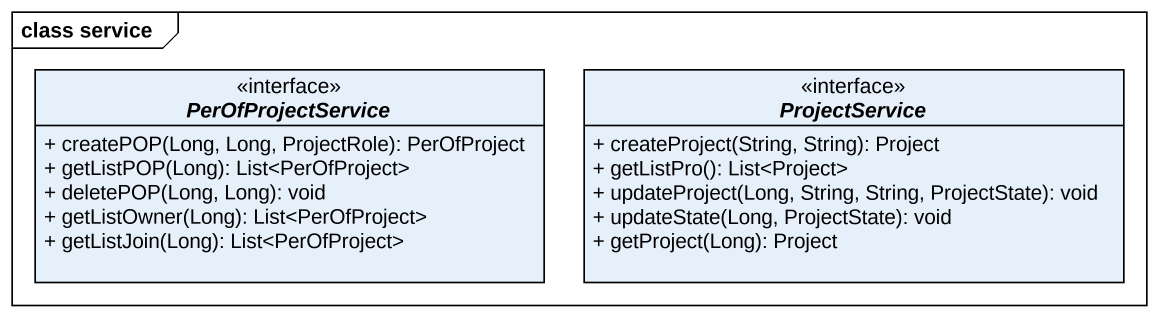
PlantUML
@startuml
mainframe class service
hide circle
hide empty members
skinparam classAttributeIconSize 0
interface PerOfProjectService <<interface>> {
  + createPOP(Long, Long, ProjectRole): PerOfProject
  + getListPOP(Long): List<PerOfProject>
  + deletePOP(Long, Long): void
  + getListOwner(Long): List<PerOfProject>
  + getListJoin(Long): List<PerOfProject>
}
interface ProjectService <<interface>> {
  + createProject(String, String): Project
  + getListPro(): List<Project>
  + updateProject(Long, String, String, ProjectState): void
  + updateState(Long, ProjectState): void
  + getProject(Long): Project
}
@enduml
